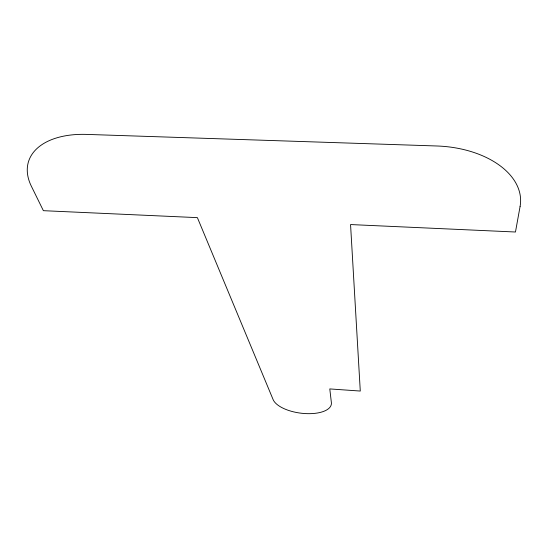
<?xml version="1.0" encoding="UTF-8"?>
<svg xmlns="http://www.w3.org/2000/svg" width="548" height="548" viewBox="0 0 548 548"><rect width="100%" height="100%" fill="white"/><g stroke="black" fill="none" stroke-linecap="round" stroke-linejoin="round"><path stroke-width="0.82" d="M520.093 206.425L515.463 232.01L350.556 224.557L360.283 391.053L329.786 388.922L331.376 402.616A29.626 13.049 7.6 0 1 305.805 413.603A29.626 13.049 7.6 0 1 273.205 399.8L197.39 217.638L43.374 210.679L31.339 186.176A82.577 47.539 16.9 0 1 86.591 134.404L436.879 145.987A85.824 53.04 1.7 0 1 520.093 206.425"/></g></svg>
